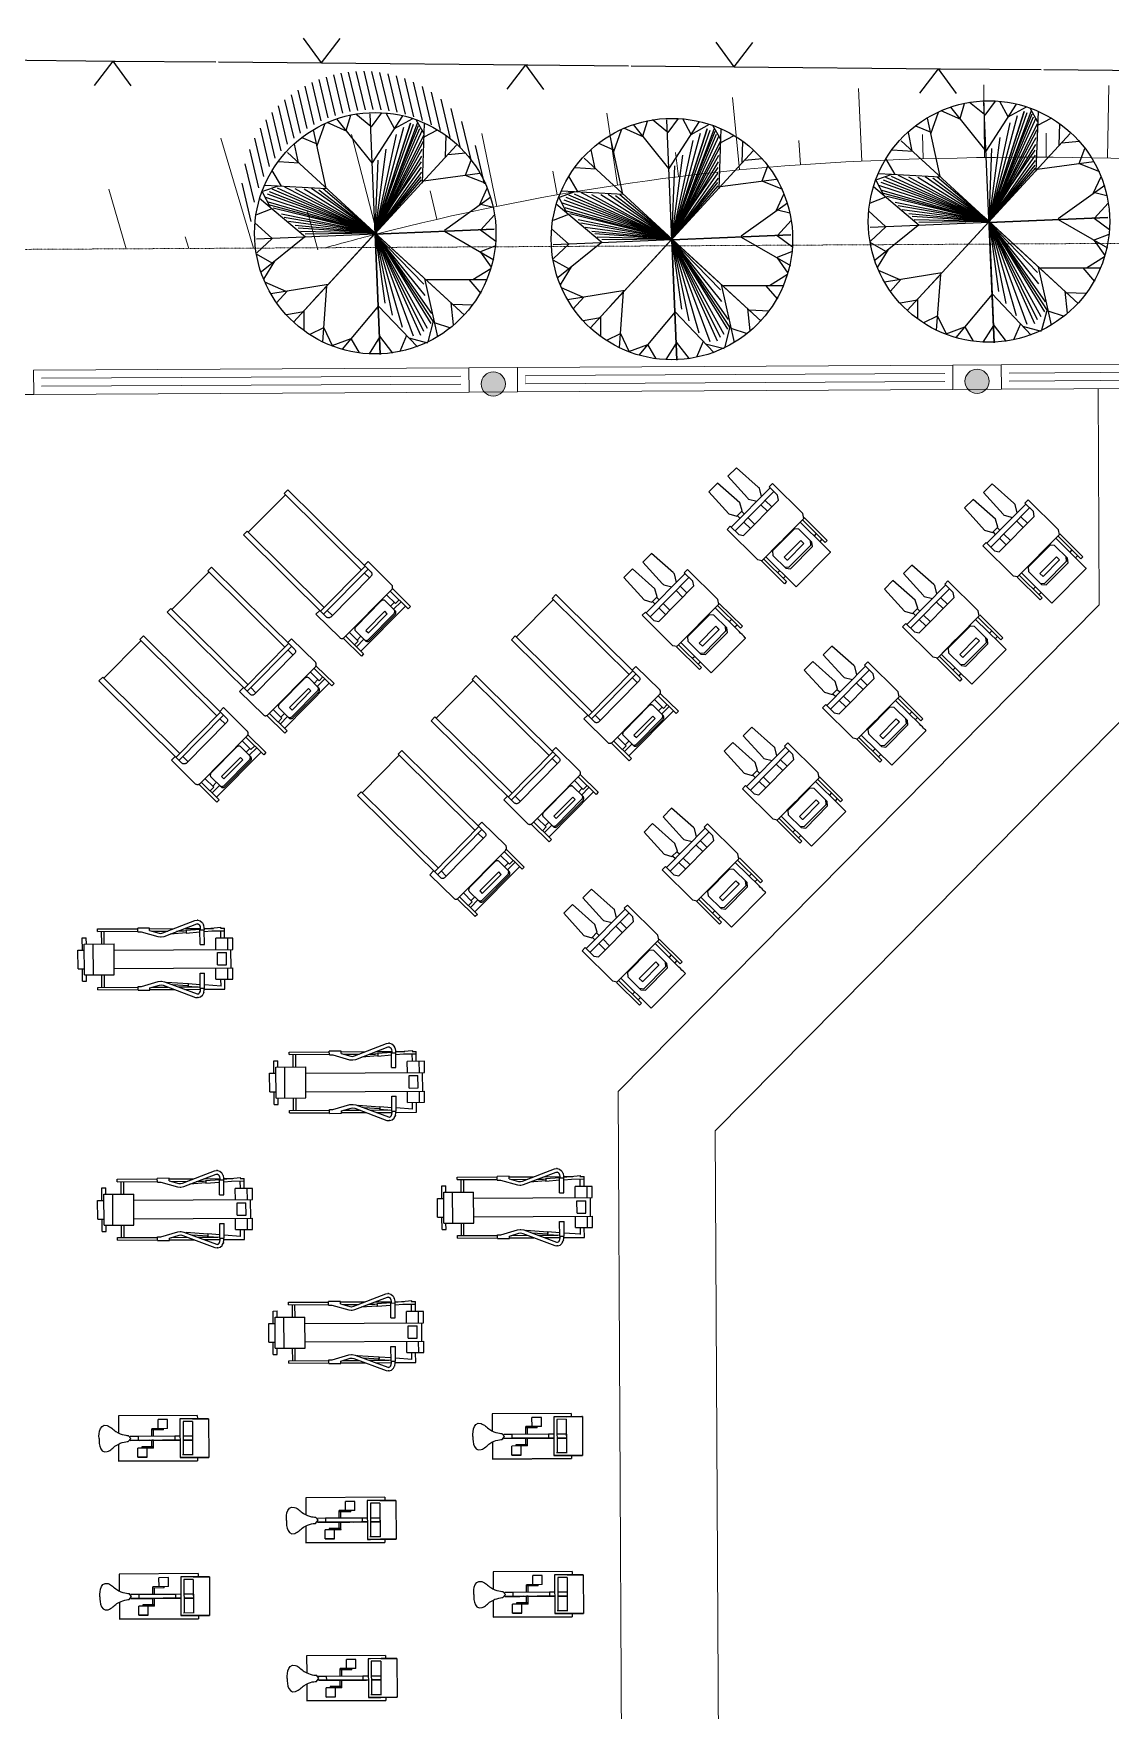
# Model space of a CAD drawing. Header units: millimetres. Extents: x 15176 to 113240, y 14038 to 107702.
# Drawn here: x 24016 to 37371, y 84063 to 104858 of the extents above; entities that cross this region are included whole.
import ezdxf

# ---------------------------------------------------------------- set-up
doc = ezdxf.new("R2010")
doc.units = ezdxf.units.MM
doc.linetypes.add('ACAD_ISO03W100', pattern=[30, 12, -18])
for name, color, linetype in [('contur floor', 175, 'Continuous'), ('furniture', 34, 'Continuous'), ('graas', 72, 'Continuous'), ('hatch', 252, 'Continuous'), ('wall', 5, 'Continuous'), ('windows', 4, 'Continuous')]:
    doc.layers.add(name, color=color, linetype=linetype)
doc.layers.add('plants', color=3, linetype='Continuous', lineweight=25)

# ---------------------------------------------------------------- blocks, each defined once
blk = doc.blocks.new('476_3')
for p, q in [((-2.443, 0), (-2.887, 0.61)), ((-2.443, 0), (-1.999, 0.61)), ((-4.942, 0), (-2.443, 0)), ((-2.443, 0), (2.554, 0)), ((-2.443, 0), (-2.443, 0)), ((2.499, 0), (2.055, -0.61)), ((2.499, 0), (4.998, 0)), ((2.499, 0), (2.943, -0.61))]:
    blk.add_line(p, q)
blk = doc.blocks.new('тренажер3')
at = {"color": 0, "linetype": 'Continuous'}
for p, q in [((-0.974, 0.26), (-0.977, 0.24)), ((-0.974, 0.26), (-0.973, 0.263)), ((-0.965, 0.278), (-0.973, 0.263)), ((-0.965, 0.278), (-0.963, 0.282)), ((-0.948, 0.295), (-0.963, 0.282)), ((-0.93, 0.3), (-0.948, 0.295)), ((-0.941, 0.264), (-0.947, 0.251)), ((-0.936, 0.268), (-0.943, 0.261)), ((-0.927, 0.273), (-0.936, 0.268)), ((-0.93, 0.3), (-0.924, 0.3)), ((-0.921, 0.271), (-0.928, 0.272)), ((-0.908, 0.298), (-0.924, 0.3)), ((-0.668, 0.176), (-0.921, 0.271)), ((-0.659, 0.203), (-0.908, 0.298)), ((-1.2, 0.159), (-1.2, 0.072)), ((-1.068, 0.159), (-1.2, 0.159)), ((-1.161, 0.159), (-1.161, 0.072)), ((-1.137, 0.236), (-1.137, 0.159)), ((-0.978, 0.236), (-1.137, 0.236)), ((-1.107, 0.213), (-1.107, 0.159)), ((-1.107, 0.212), (-0.98, 0.202)), ((-1.068, 0.159), (-1.068, 0.072)), ((-0.946, 0.226), (-0.98, 0.226)), ((-0.98, 0.226), (-0.98, 0.111)), ((-0.977, 0.24), (-0.978, 0.226)), ((-0.947, 0.251), (-0.949, 0.237)), ((-0.949, 0.237), (-0.949, 0.226)), ((-0.827, 0.236), (-0.949, 0.236)), ((-0.946, 0.226), (-0.946, 0.111)), ((-0.851, 0.211), (-0.946, 0.218)), ((-0.946, 0.2), (-0.852, 0.192)), ((-0.777, 0.217), (-0.931, 0.217)), ((-0.855, 0.207), (-0.856, 0.202)), ((-0.856, 0.202), (-0.856, 0.196)), ((-0.856, 0.196), (-0.854, 0.192)), ((-0.853, 0.211), (-0.855, 0.207)), ((-0.854, 0.206), (-0.855, 0.202)), ((-0.855, 0.202), (-0.855, 0.197)), ((-0.855, 0.197), (-0.854, 0.194)), ((-0.853, 0.209), (-0.854, 0.206)), ((-0.854, 0.194), (-0.685, 0.181)), ((-0.853, 0.209), (-0.732, 0.2)), ((-0.852, 0.192), (-0.851, 0.194)), ((-0.85, 0.209), (-0.851, 0.211)), ((-0.556, 0.236), (-0.746, 0.236)), ((-0.575, 0.217), (-0.696, 0.217)), ((-0.688, 0.183), (-0.687, 0.182)), ((-0.685, 0.181), (-0.685, 0.182)), ((-0.646, 0.172), (-0.668, 0.176)), ((-0.643, 0.199), (-0.659, 0.203)), ((-0.64, 0.172), (-0.646, 0.172)), ((-0.63, 0.201), (-0.644, 0.199)), ((-0.62, 0.174), (-0.64, 0.172)), ((-0.556, 0.222), (-0.63, 0.201)), ((-0.49, 0.212), (-0.62, 0.174)), ((-0.464, 0.241), (-0.556, 0.241)), ((-0.556, 0.241), (-0.556, 0.222)), ((-0.464, 0.212), (-0.49, 0.212)), ((-0.464, 0.241), (-0.464, 0.212)), ((-0.153, 0.236), (-0.464, 0.236)), ((-0.153, 0.217), (-0.464, 0.217)), ((-0.204, 0.217), (-0.204, 0.12)), ((-0.184, 0.217), (-0.184, 0.12)), ((-0.153, 0.236), (-0.153, 0.217)), ((-0.034, 0.169), (-0.065, 0.169)), ((-0.065, 0.169), (-0.065, 0.12)), ((-0.034, 0.169), (-0.034, 0.072)), ((-0.28, 0.072), (-1.2, 0.072)), ((-1.186, 0.072), (-1.186, -0.072)), ((-1.081, 0.048), (-1.15, 0.048)), ((-1.15, 0.048), (-1.15, -0.048)), ((-1.081, 0.048), (-1.081, -0.048)), ((-0.946, 0.111), (-0.98, 0.111)), ((-0.049, 0.12), (-0.28, 0.12)), ((-0.28, 0.12), (-0.28, -0.12)), ((-0.118, 0.12), (-0.118, -0.12)), ((-0.049, 0.12), (-0.049, -0.12)), ((0, 0.072), (-0.049, 0.072)), ((0, 0.072), (0, -0.072)), ((-0.28, -0.072), (-1.2, -0.072)), ((-1.2, -0.072), (-1.2, -0.159)), ((-1.161, -0.072), (-1.161, -0.159)), ((-1.081, -0.048), (-1.15, -0.048)), ((-1.068, -0.072), (-1.068, -0.159)), ((-0.98, -0.111), (-0.98, -0.226)), ((-0.946, -0.111), (-0.98, -0.111)), ((-0.946, -0.111), (-0.946, -0.226)), ((-0.049, -0.12), (-0.28, -0.12)), ((-0.204, -0.12), (-0.204, -0.217)), ((-0.184, -0.12), (-0.184, -0.217)), ((-0.065, -0.12), (-0.065, -0.169)), ((0, -0.072), (-0.049, -0.072)), ((-0.034, -0.072), (-0.034, -0.169)), ((-1.2, -0.159), (-1.068, -0.159)), ((-1.137, -0.159), (-1.137, -0.236)), ((-1.039, -0.217), (-1.137, -0.217)), ((-1.105, -0.236), (-1.137, -0.236)), ((-1.111, -0.236), (-1.111, -0.237)), ((-1.111, -0.237), (-1.109, -0.241)), ((-1.109, -0.241), (-0.978, -0.23)), ((-1.107, -0.159), (-1.107, -0.217)), ((-0.978, -0.236), (-1.05, -0.236)), ((-0.98, -0.212), (-1.039, -0.217)), ((-0.946, -0.226), (-0.98, -0.226)), ((-0.977, -0.24), (-0.978, -0.226)), ((-0.974, -0.26), (-0.977, -0.24)), ((-0.949, -0.228), (-0.838, -0.22)), ((-0.949, -0.237), (-0.949, -0.226)), ((-0.827, -0.236), (-0.949, -0.236)), ((-0.947, -0.251), (-0.949, -0.237)), ((-0.941, -0.264), (-0.947, -0.251)), ((-0.84, -0.201), (-0.946, -0.21)), ((-0.668, -0.176), (-0.921, -0.271)), ((-0.659, -0.203), (-0.908, -0.298)), ((-0.842, -0.202), (-0.843, -0.205)), ((-0.841, -0.203), (-0.843, -0.206)), ((-0.843, -0.205), (-0.843, -0.211)), ((-0.843, -0.206), (-0.843, -0.211)), ((-0.843, -0.211), (-0.842, -0.217)), ((-0.843, -0.211), (-0.842, -0.215)), ((-0.842, -0.215), (-0.84, -0.218)), ((-0.842, -0.217), (-0.84, -0.22)), ((-0.841, -0.203), (-0.716, -0.194)), ((-0.839, -0.203), (-0.84, -0.201)), ((-0.84, -0.218), (-0.765, -0.212)), ((-0.838, -0.22), (-0.838, -0.218)), ((-0.777, -0.217), (-0.823, -0.217)), ((-0.556, -0.236), (-0.746, -0.236)), ((-0.575, -0.217), (-0.696, -0.217)), ((-0.646, -0.172), (-0.668, -0.176)), ((-0.643, -0.199), (-0.659, -0.203)), ((-0.64, -0.172), (-0.646, -0.172)), ((-0.63, -0.201), (-0.644, -0.199)), ((-0.62, -0.174), (-0.64, -0.172)), ((-0.556, -0.222), (-0.63, -0.201)), ((-0.49, -0.212), (-0.62, -0.174)), ((-0.556, -0.222), (-0.556, -0.241)), ((-0.556, -0.241), (-0.464, -0.241)), ((-0.464, -0.212), (-0.49, -0.212)), ((-0.464, -0.212), (-0.464, -0.241)), ((-0.153, -0.217), (-0.464, -0.217)), ((-0.153, -0.236), (-0.464, -0.236)), ((-0.153, -0.217), (-0.153, -0.236)), ((-0.034, -0.169), (-0.065, -0.169)), ((-0.974, -0.26), (-0.973, -0.263)), ((-0.965, -0.278), (-0.973, -0.263)), ((-0.965, -0.278), (-0.963, -0.282)), ((-0.948, -0.295), (-0.963, -0.282)), ((-0.93, -0.3), (-0.948, -0.295)), ((-0.936, -0.268), (-0.943, -0.261)), ((-0.927, -0.273), (-0.936, -0.268)), ((-0.93, -0.3), (-0.924, -0.3)), ((-0.921, -0.271), (-0.928, -0.272)), ((-0.908, -0.298), (-0.924, -0.3))]:
    blk.add_line(p, q, dxfattribs=at)
blk = doc.blocks.new('тренажер1')
at = {"color": 0, "linetype": 'Continuous'}
for p, q in [((1.317, 0.35), (1.001, 0.35)), ((1.001, 0.35), (1.001, 0.3)), ((1.322, 0.35), (1.317, 0.35)), ((1.327, 0.348), (1.322, 0.35)), ((1.332, 0.346), (1.327, 0.348)), ((1.336, 0.343), (1.332, 0.346)), ((1.34, 0.339), (1.336, 0.343)), ((1.343, 0.335), (1.34, 0.339)), ((1.345, 0.33), (1.343, 0.335)), ((1.346, 0.325), (1.345, 0.33)), ((1.585, 0.33), (1.345, 0.33)), ((1.347, 0.32), (1.346, 0.325)), ((1.347, -0.32), (1.347, 0.32)), ((1.585, 0.33), (1.585, 0.3)), ((1.09, 0.3), (-0.015, 0.3)), ((-0.015, 0.3), (-0.015, 0.25)), ((-0.015, 0.25), (1.011, 0.25)), ((0, 0.25), (0, -0.25)), ((1.011, 0.3), (1.011, -0.3)), ((1.051, 0.3), (1.051, -0.3)), ((1.051, 0.25), (1.12, 0.25)), ((1.09, 0.3), (1.095, 0.3)), ((1.095, 0.3), (1.1, 0.298)), ((1.1, 0.298), (1.105, 0.296)), ((1.105, 0.296), (1.109, 0.293)), ((1.109, 0.293), (1.113, 0.289)), ((1.113, 0.289), (1.116, 0.285)), ((1.116, 0.285), (1.118, 0.28)), ((1.118, 0.28), (1.119, 0.275)), ((1.119, 0.275), (1.12, 0.27)), ((1.12, 0.27), (1.12, -0.27)), ((1.585, 0.3), (1.347, 0.3)), ((1.347, 0.25), (1.465, 0.25)), ((1.353, 0.18), (1.352, 0.175)), ((1.352, 0.175), (1.352, 0.17)), ((1.352, 0.17), (1.352, -0.17)), ((1.355, 0.185), (1.353, 0.18)), ((1.358, 0.189), (1.355, 0.185)), ((1.361, 0.193), (1.358, 0.189)), ((1.364, 0.196), (1.361, 0.193)), ((1.368, 0.198), (1.364, 0.196)), ((1.373, 0.2), (1.368, 0.198)), ((1.377, 0.2), (1.373, 0.2)), ((1.512, 0.2), (1.377, 0.2)), ((1.45, 0.25), (1.45, 0.2)), ((1.465, 0.3), (1.465, 0.25)), ((1.491, 0.3), (1.491, 0.2)), ((1.501, 0.2), (1.497, 0.2)), ((1.506, 0.198), (1.501, 0.2)), ((1.51, 0.196), (1.506, 0.198)), ((1.513, 0.193), (1.51, 0.196)), ((1.516, 0.2), (1.512, 0.2)), ((1.516, 0.189), (1.513, 0.193)), ((1.52, 0.198), (1.516, 0.2)), ((1.519, 0.185), (1.516, 0.189)), ((1.521, 0.18), (1.519, 0.185)), ((1.524, 0.196), (1.52, 0.198)), ((1.522, 0.175), (1.521, 0.18)), ((1.522, 0.17), (1.522, 0.175)), ((1.522, -0.17), (1.522, 0.17)), ((1.528, 0.193), (1.524, 0.196)), ((1.531, 0.189), (1.528, 0.193)), ((1.534, 0.185), (1.531, 0.189)), ((1.536, 0.18), (1.534, 0.185)), ((1.537, 0.175), (1.536, 0.18)), ((1.537, 0.17), (1.537, 0.175)), ((1.537, -0.17), (1.537, 0.17)), ((1.55, 0.3), (1.55, -0.3)), ((1.445, 0.127), (1.445, -0.127)), ((1.478, 0.127), (1.445, 0.127)), ((1.478, -0.127), (1.478, 0.127)), ((1.478, -0.127), (1.478, 0.127)), ((1.445, -0.127), (1.478, -0.127)), ((-0.015, -0.25), (-0.015, -0.3)), ((1.011, -0.25), (-0.015, -0.25)), ((1.09, -0.3), (-0.015, -0.3)), ((1.001, -0.3), (1.001, -0.35)), ((1.12, -0.25), (1.051, -0.25)), ((1.095, -0.3), (1.09, -0.3)), ((1.1, -0.298), (1.095, -0.3)), ((1.105, -0.296), (1.1, -0.298)), ((1.109, -0.293), (1.105, -0.296)), ((1.113, -0.289), (1.109, -0.293)), ((1.116, -0.285), (1.113, -0.289)), ((1.118, -0.28), (1.116, -0.285)), ((1.119, -0.275), (1.118, -0.28)), ((1.12, -0.27), (1.119, -0.275)), ((1.465, -0.25), (1.347, -0.25)), ((1.585, -0.3), (1.347, -0.3)), ((1.352, -0.17), (1.352, -0.175)), ((1.352, -0.175), (1.353, -0.18)), ((1.353, -0.18), (1.355, -0.185)), ((1.355, -0.185), (1.358, -0.189)), ((1.358, -0.189), (1.361, -0.193)), ((1.361, -0.193), (1.364, -0.196)), ((1.364, -0.196), (1.368, -0.198)), ((1.368, -0.198), (1.373, -0.2)), ((1.373, -0.2), (1.377, -0.2)), ((1.377, -0.2), (1.512, -0.2)), ((1.45, -0.2), (1.45, -0.25)), ((1.465, -0.25), (1.465, -0.3)), ((1.491, -0.2), (1.491, -0.3)), ((1.497, -0.2), (1.501, -0.2)), ((1.501, -0.2), (1.506, -0.198)), ((1.506, -0.198), (1.51, -0.196)), ((1.51, -0.196), (1.513, -0.193)), ((1.512, -0.2), (1.516, -0.2)), ((1.513, -0.193), (1.516, -0.189)), ((1.516, -0.189), (1.519, -0.185)), ((1.516, -0.2), (1.52, -0.198)), ((1.519, -0.185), (1.521, -0.18)), ((1.52, -0.198), (1.524, -0.196)), ((1.521, -0.18), (1.522, -0.175)), ((1.522, -0.175), (1.522, -0.17)), ((1.524, -0.196), (1.528, -0.193)), ((1.528, -0.193), (1.531, -0.189)), ((1.531, -0.189), (1.534, -0.185)), ((1.534, -0.185), (1.536, -0.18)), ((1.536, -0.18), (1.537, -0.175)), ((1.537, -0.175), (1.537, -0.17)), ((1.585, -0.3), (1.585, -0.33)), ((1.001, -0.35), (1.317, -0.35)), ((1.317, -0.35), (1.322, -0.35)), ((1.322, -0.35), (1.327, -0.348)), ((1.327, -0.348), (1.332, -0.346)), ((1.332, -0.346), (1.336, -0.343)), ((1.336, -0.343), (1.34, -0.339)), ((1.34, -0.339), (1.343, -0.335)), ((1.343, -0.335), (1.345, -0.33)), ((1.345, -0.33), (1.346, -0.325)), ((1.585, -0.33), (1.345, -0.33)), ((1.346, -0.325), (1.347, -0.32))]:
    blk.add_line(p, q, dxfattribs=at)
blk = doc.blocks.new('тренажер2')
at = {"color": 0, "linetype": 'Continuous'}
for p, q in [((-0.753, 0.154), (-0.979, 0.141)), ((-0.979, 0.141), (-0.979, 0.047)), ((-0.753, 0.154), (-0.748, 0.154)), ((-0.748, 0.154), (-0.741, 0.154)), ((-0.684, 0.119), (-0.741, 0.154)), ((-0.363, 0.25), (-0.694, 0.25)), ((-0.694, 0.25), (-0.694, 0.214)), ((-0.694, 0.214), (-0.601, 0.214)), ((-0.684, 0.214), (-0.684, -0.214)), ((-0.642, 0.214), (-0.642, -0.214)), ((-0.57, 0.193), (-0.601, 0.214)), ((-0.57, 0.193), (-0.57, -0.193)), ((-0.332, 0.229), (-0.363, 0.25)), ((-0.082, 0.236), (-0.333, 0.236)), ((-0.332, 0.039), (-0.332, 0.229)), ((-0.332, -0.229), (-0.332, 0.229)), ((-0.082, 0.214), (-0.332, 0.214)), ((-0.072, 0.189), (-0.332, 0.189)), ((-0.3, 0.143), (-0.326, 0.121)), ((-0.3, 0.143), (-0.158, 0.143)), ((-0.18, 0.214), (-0.18, 0.189)), ((-0.147, 0.121), (-0.174, 0.143)), ((-0.131, 0.121), (-0.158, 0.143)), ((-0.118, 0.214), (-0.118, 0.189)), ((-0.082, 0.236), (-0.082, 0.214)), ((-0.055, 0.189), (-0.072, 0.189)), ((-0.039, 0.189), (-0.055, 0.189)), ((-0.026, 0.189), (-0.039, 0.189)), ((-0.015, 0.189), (-0.026, 0.189)), ((-0.007, 0.189), (-0.015, 0.189)), ((-0.002, 0.189), (-0.007, 0.189)), ((0, 0.189), (-0.002, 0.189)), ((0, 0.189), (0, -0.189)), ((-0.979, 0.047), (-0.753, 0.035)), ((-0.753, 0.035), (-0.748, 0.035)), ((-0.748, 0.035), (-0.741, 0.035)), ((-0.741, 0.035), (-0.684, 0.069)), ((-0.684, 0.118), (-0.684, 0.118)), ((-0.684, 0.071), (-0.684, 0.071)), ((-0.684, 0.071), (-0.684, 0.071)), ((-0.57, 0.118), (-0.642, 0.118)), ((-0.642, 0.071), (-0.57, 0.071)), ((-0.57, 0.071), (-0.642, 0.071)), ((-0.328, 0.039), (-0.332, 0.039)), ((-0.326, 0.039), (-0.328, 0.039)), ((-0.326, 0.121), (-0.326, -0.121)), ((-0.193, 0.091), (-0.228, 0.091)), ((-0.228, 0.091), (-0.228, -0.091)), ((-0.194, 0.091), (-0.228, 0.091)), ((-0.228, 0.091), (-0.228, 0.091)), ((-0.193, 0.091), (-0.194, 0.091)), ((-0.193, -0.091), (-0.193, 0.091)), ((-0.147, -0.121), (-0.147, 0.121)), ((-0.131, -0.121), (-0.131, 0.121)), ((-0.768, -0.035), (-1, -0.047)), ((-1, -0.047), (-1, -0.141)), ((-0.684, -0.071), (-0.709, -0.071)), ((-0.684, -0.118), (-0.709, -0.118)), ((-0.57, -0.071), (-0.642, -0.071)), ((-0.57, -0.118), (-0.642, -0.118)), ((-0.328, -0.032), (-0.332, -0.032)), ((-0.332, -0.032), (-0.328, -0.032)), ((-0.332, -0.229), (-0.332, -0.032)), ((-0.326, -0.032), (-0.328, -0.032)), ((-0.328, -0.032), (-0.326, -0.032)), ((-0.326, -0.121), (-0.3, -0.143)), ((-0.228, -0.091), (-0.194, -0.091)), ((-0.193, -0.091), (-0.194, -0.091)), ((-0.174, -0.143), (-0.147, -0.121)), ((-0.158, -0.143), (-0.131, -0.121)), ((-1, -0.141), (-0.768, -0.154)), ((-0.601, -0.214), (-0.694, -0.214)), ((-0.694, -0.214), (-0.694, -0.25)), ((-0.694, -0.25), (-0.363, -0.25)), ((-0.694, -0.25), (-0.363, -0.25)), ((-0.601, -0.214), (-0.57, -0.193)), ((-0.363, -0.25), (-0.332, -0.229)), ((-0.082, -0.236), (-0.333, -0.236)), ((0, -0.189), (-0.332, -0.189)), ((-0.082, -0.214), (-0.332, -0.214)), ((-0.3, -0.143), (-0.158, -0.143)), ((-0.18, -0.189), (-0.18, -0.214)), ((-0.118, -0.189), (-0.118, -0.214)), ((-0.082, -0.214), (-0.082, -0.236))]:
    blk.add_line(p, q, dxfattribs=at)
blk.add_lwpolyline([(-0.768, -0.154), (-0.712, -0.124), (-0.712, -0.065), (-0.768, -0.035)], dxfattribs=at)
blk = doc.blocks.new('тренажер4')
at = {"color": 0, "linetype": 'Continuous'}
for p, q in [((-0.699, 0.175), (-0.699, 0.043)), ((-0.087, 0.175), (-0.699, 0.175)), ((-0.318, 0.145), (-0.391, 0.145)), ((-0.391, 0.075), (-0.391, 0.145)), ((-0.318, 0.075), (-0.318, 0.145)), ((-0.203, 0.15), (-0.222, 0.15)), ((-0.222, 0.15), (-0.222, -0.15)), ((-0.12, 0.15), (-0.203, 0.15)), ((-0.125, 0.13), (-0.198, 0.13)), ((-0.198, 0.13), (-0.198, -0.13)), ((-0.125, 0.15), (0, 0.15)), ((-0.125, 0.13), (-0.125, -0.13)), ((-0.005, 0.15), (-0.12, 0.15)), ((-0.087, 0.175), (-0.087, 0.15)), ((0, 0.15), (-0.005, 0.15)), ((0, 0.15), (0, -0.15)), ((-0.547, 0.015), (-0.609, 0.015)), ((-0.263, 0.015), (-0.547, 0.015)), ((-0.547, 0.015), (-0.547, -0.015)), ((-0.318, 0.075), (-0.44, 0.075)), ((-0.44, 0.065), (-0.44, 0.075)), ((-0.44, 0.015), (-0.44, 0.065)), ((-0.35, 0.065), (-0.44, 0.065)), ((-0.427, 0.015), (-0.427, 0.065)), ((-0.35, 0.065), (-0.35, 0.075)), ((-0.222, 0.015), (-0.263, 0.015)), ((-0.263, 0.015), (-0.263, -0.015)), ((-0.125, 0.015), (-0.198, 0.015)), ((-0.125, 0.015), (-0.125, -0.015)), ((-0.699, -0.043), (-0.699, -0.175)), ((-0.609, -0.015), (-0.493, -0.015)), ((-0.547, -0.015), (-0.609, -0.015)), ((-0.427, -0.075), (-0.549, -0.075)), ((-0.549, -0.145), (-0.549, -0.075)), ((-0.263, -0.015), (-0.547, -0.015)), ((-0.462, -0.015), (-0.539, -0.015)), ((-0.539, -0.015), (-0.359, -0.015)), ((-0.539, -0.015), (-0.462, -0.015)), ((-0.359, -0.015), (-0.539, -0.015)), ((-0.427, -0.065), (-0.518, -0.065)), ((-0.518, -0.065), (-0.518, -0.075)), ((-0.493, -0.015), (-0.462, -0.015)), ((-0.477, -0.145), (-0.477, -0.075)), ((-0.477, -0.145), (-0.477, -0.075)), ((-0.462, -0.015), (-0.44, -0.015)), ((-0.436, -0.015), (-0.44, -0.015)), ((-0.44, -0.065), (-0.44, -0.015)), ((-0.427, -0.015), (-0.436, -0.015)), ((-0.427, -0.015), (-0.268, -0.015)), ((-0.427, -0.065), (-0.427, -0.015)), ((-0.427, -0.075), (-0.427, -0.065)), ((-0.359, -0.015), (-0.268, -0.015)), ((-0.268, -0.015), (-0.359, -0.015)), ((-0.237, -0.015), (-0.33, -0.015)), ((-0.33, -0.015), (-0.237, -0.015)), ((-0.268, -0.015), (-0.237, -0.015)), ((-0.222, -0.015), (-0.263, -0.015)), ((-0.237, -0.015), (-0.222, -0.015)), ((-0.198, -0.015), (-0.125, -0.015)), ((-0.125, -0.015), (-0.198, -0.015)), ((-0.699, -0.175), (-0.087, -0.175)), ((-0.087, -0.175), (-0.699, -0.175)), ((-0.549, -0.145), (-0.477, -0.145)), ((-0.477, -0.145), (-0.549, -0.145)), ((-0.222, -0.15), (-0.218, -0.15)), ((-0.203, -0.15), (-0.222, -0.15)), ((-0.218, -0.15), (-0.198, -0.15)), ((-0.12, -0.13), (-0.203, -0.13)), ((-0.12, -0.15), (-0.203, -0.15)), ((-0.198, -0.15), (-0.125, -0.15)), ((-0.125, -0.15), (0, -0.15)), ((-0.005, -0.15), (-0.12, -0.15)), ((-0.087, -0.15), (-0.087, -0.175)), ((0, -0.15), (-0.005, -0.15))]:
    blk.add_line(p, q, dxfattribs=at)
for points in [[(-0.85, 0), (-0.85, 0.005), (-0.85, 0.019), (-0.848, 0.038), (-0.845, 0.059), (-0.837, 0.078), (-0.826, 0.094), (-0.809, 0.103), (-0.786, 0.101), (-0.776, 0.097), (-0.767, 0.092), (-0.759, 0.087), (-0.751, 0.08), (-0.743, 0.074), (-0.735, 0.067), (-0.727, 0.06), (-0.718, 0.054), (-0.702, 0.045), (-0.686, 0.037), (-0.671, 0.032), (-0.656, 0.028), (-0.643, 0.026), (-0.633, 0.024), (-0.627, 0.024), (-0.624, 0.024)], [(-0.624, -0.024), (-0.604, 0), (-0.624, 0.024)], [(-0.85, 0), (-0.85, -0.005), (-0.85, -0.019), (-0.848, -0.038), (-0.845, -0.059), (-0.837, -0.078), (-0.826, -0.094), (-0.809, -0.103), (-0.786, -0.101), (-0.776, -0.097), (-0.767, -0.092), (-0.759, -0.087), (-0.751, -0.08), (-0.743, -0.074), (-0.735, -0.067), (-0.727, -0.06), (-0.718, -0.054), (-0.702, -0.045), (-0.686, -0.037), (-0.671, -0.032), (-0.656, -0.028), (-0.643, -0.026), (-0.633, -0.024), (-0.627, -0.024), (-0.624, -0.024)]]:
    blk.add_lwpolyline(points, dxfattribs=at)
blk = doc.blocks.new('velo')
at = {"layer": 'furniture', "linetype": 'Continuous', "xscale": 1599.999999999993, "yscale": 1599.999999999993, "zscale": 1599.999999999993, "rotation": 179.9999999999608}
for p in [(-2318, 4853), (2318, 4853), (0, 3920), (-2318, 2893), (2318, 2893), (0, 1960), (-2318, 933), (2318, 933), (0, 0), (-2318, -1003), (2318, -1003), (0, -1960), (-2318, -2987), (2318, -2987), (0, -3920), (-2318, -4947), (2318, -4947)]:
    blk.add_blockref('тренажер4', p, dxfattribs=at)
blk = doc.blocks.new('T40C')
at = {"color": 82, "linetype": 'Continuous'}
for p, q in [((-0.1219, 0.4263), (-0.1133, 0.5002)), ((-0.0016, 0.4444), (-0.055, 0.5069)), ((-0.0016, 0.0138), (-0.0016, 0.5115)), ((-0.0016, 0.5115), (-0.0016, -0.4769)), ((-0.0016, 0.4364), (0.0585, 0.5048)), ((-0.0016, 0.2889), (0.1386, 0.4896)), ((0.1041, 0.4402), (0.0754, 0.5038)), ((-0.2, 0.2178), (-0.2513, 0.4459)), ((-0.2374, 0.3843), (-0.221, 0.4586)), ((-0.1327, 0.438), (-0.2166, 0.4607)), ((-0.0047, 0.2984), (-0.1711, 0.4799)), ((0.0979, 0.4313), (0.1806, 0.4751)), ((0.2217, 0.4068), (0.1848, 0.4759)), ((0.2091, 0.2244), (0.2252, 0.4573)), ((0.2208, 0.3933), (0.2879, 0.4166)), ((0.3508, 0.3661), (-0.3487, -0.3333)), ((0.0011, 0.0164), (-0.3443, 0.3618)), ((-0.3443, 0.3618), (0.3464, -0.329)), ((-0.3045, 0.3219), (-0.313, 0.3998)), ((-0.2369, 0.3817), (-0.2976, 0.4118)), ((0.2979, 0.3132), (0.3134, 0.399)), ((-0.3838, 0.2523), (-0.4084, 0.2975)), ((-0.3055, 0.3229), (-0.3893, 0.3231)), ((0.3008, 0.3162), (0.3801, 0.3306)), ((0.3847, 0.2335), (0.4047, 0.2984)), ((-0.4278, 0.1246), (-0.4601, 0.209)), ((-0.377, 0.2509), (-0.4492, 0.2275)), ((-0.2034, 0.2144), (-0.4335, 0.2627)), ((0.2092, 0.2254), (0.4418, 0.2362)), ((0.3861, 0.2336), (0.4597, 0.1963)), ((0.3915, 0.2339), (0.3982, 0.2342)), ((-0.2946, 0.0138), (-0.4744, 0.1635)), ((0.2937, 0.0138), (0.4738, 0.1555)), ((0.4263, 0.1181), (0.4586, 0.1989)), ((-0.4281, 0.1249), (-0.4899, 0.1006)), ((0.4291, 0.1204), (0.4873, 0.0978)), ((-0.4418, 0.0138), (-0.4967, 0.0634)), ((-0.4277, 0.0138), (-0.4952, -0.0443)), ((0.4953, 0.0138), (-0.4939, 0.0138)), ((-0.2846, 0.0167), (-0.4721, -0.1432)), ((-0.0016, 0.0138), (-0.2917, 0.0059)), ((-0.0016, 0.0138), (-0.0528, -0.0021)), ((-0.0016, 0.0138), (-0.0528, -0.0021)), ((-0.0016, 0.0138), (0.0011, 0.0164)), ((-0.0016, 0.0138), (0.4953, 0.0138)), ((0.285, 0.0138), (0.4722, -0.133)), ((0.2917, 0.0138), (0.3747, 0.0138)), ((0.4315, 0.0138), (0.491, 0.0679)), ((0.4349, 0.0169), (0.4927, -0.0276)), ((-0.4294, -0.1068), (-0.4874, -0.0863)), ((-0.4387, -0.1147), (-0.459, -0.1779)), ((0.4191, -0.0914), (0.4833, -0.0909)), ((0.4217, -0.0934), (0.4533, -0.184)), ((-0.3712, -0.2192), (-0.4529, -0.1923)), ((-0.2066, -0.1906), (-0.4335, -0.23)), ((-0.2067, -0.1914), (-0.2414, -0.4204)), ((0.2042, -0.1867), (0.2149, -0.4325)), ((0.2071, -0.1897), (0.4318, -0.2236)), ((0.3628, -0.2132), (0.4476, -0.1967)), ((-0.3712, -0.2192), (-0.3953, -0.2872)), ((-0.0016, -0.2596), (-0.1424, -0.4599)), ((-0.0016, -0.2565), (0.16, -0.4525)), ((0.3755, -0.2151), (0.3928, -0.2871)), ((-0.3126, -0.2938), (-0.3837, -0.3016)), ((-0.3124, -0.2971), (-0.3082, -0.3761)), ((0.3007, -0.2833), (0.3874, -0.2905)), ((0.3008, -0.2851), (0.3017, -0.3787)), ((-0.2322, -0.3601), (-0.2902, -0.3882)), ((-0.2315, -0.3548), (-0.2033, -0.4394)), ((-0.1046, -0.4061), (-0.1917, -0.4425)), ((-0.1086, -0.4118), (-0.0869, -0.4727)), ((-0.0016, -0.4109), (0.0515, -0.477)), ((0.1172, -0.4006), (0.0947, -0.4728)), ((0.1259, -0.4112), (0.1857, -0.4428)), ((0.2123, -0.3741), (0.1875, -0.442)), ((0.212, -0.3667), (0.2724, -0.3967)), ((-0.0016, -0.4144), (-0.047, -0.4779))]:
    blk.add_line(p, q, dxfattribs=at)
at = {"color": 31, "linetype": 'Continuous'}
for p, q in [((-0.0016, 0.0138), (0.1054, 0.4378)), ((-0.0016, 0.0138), (0.1166, 0.4328)), ((-0.0016, 0.0138), (0.2033, 0.4135)), ((0.0011, 0.0164), (0.1417, 0.4349)), ((0.0011, 0.0164), (0.1801, 0.4343)), ((0.0011, 0.0164), (0.161, 0.432)), ((-0.0016, 0.0138), (0.0852, 0.4075)), ((-0.0016, 0.0138), (0.2072, 0.3567)), ((0.0011, 0.0164), (0.3508, 0.3661)), ((-0.0016, 0.0138), (0.1989, 0.2926)), ((0.0011, 0.0164), (0.0491, 0.3369)), ((0.0011, 0.0164), (0.0175, 0.3021)), ((-0.0016, 0.0138), (0.1836, 0.2378)), ((-0.0016, 0.0138), (-0.4477, -0.1559)), ((-0.0016, 0.0138), (-0.4464, -0.1312)), ((-0.0016, 0.0138), (-0.4422, -0.1429)), ((-0.0016, 0.0138), (-0.4379, -0.1735)), ((-0.0016, 0.0138), (-0.4328, -0.1117)), ((-0.0016, 0.0138), (-0.4324, -0.1862)), ((-0.4324, -0.1862), (-0.0016, 0.0138)), ((-0.0016, 0.0138), (-0.4146, -0.0968)), ((-0.0016, 0.0138), (-0.4013, -0.1946)), ((-0.0016, 0.0138), (-0.3864, -0.0775)), ((-0.0016, 0.0138), (-0.3647, -0.0593)), ((-0.0016, 0.0138), (-0.3588, -0.1967)), ((-0.0016, 0.0138), (-0.3309, -0.0302)), ((-0.0016, 0.0138), (-0.3156, -0.0151)), ((-0.0016, 0.0138), (-0.3007, -0.0042)), ((-0.0016, 0.0138), (-0.2861, -0.1863)), ((-0.0016, 0.0138), (-0.2311, -0.181)), ((-0.0016, 0.0138), (0.0088, -0.2669)), ((-0.0016, 0.0138), (0.0243, -0.2768)), ((-0.0016, 0.0138), (0.0408, -0.3033)), ((-0.0016, 0.0138), (0.0625, -0.3241)), ((-0.0016, 0.0138), (0.0872, -0.3518)), ((-0.0016, 0.0138), (0.1104, -0.3878)), ((-0.0016, 0.0138), (0.1339, -0.4064)), ((-0.0016, 0.0138), (0.1521, -0.4202)), ((-0.0016, 0.0138), (0.1669, -0.4211)), ((-0.0016, 0.0138), (0.1801, -0.4202)), ((-0.0016, 0.0138), (0.1959, -0.4202)), ((-0.0016, 0.0138), (0.2013, -0.3955)), ((-0.0016, 0.0138), (0.2072, -0.3832)), ((-0.0016, 0.0138), (0.2062, -0.3647)), ((-0.0016, 0.0138), (0.2018, -0.3233)), ((-0.0016, 0.0138), (0.2038, -0.3052)), ((-0.0016, 0.0138), (0.2044, -0.2809)), ((-0.0016, 0.0138), (0.1983, -0.2504)), ((-0.0016, 0.0138), (0.197, -0.2334)), ((-0.0016, 0.0138), (0.2007, -0.2173)), ((-0.0016, 0.0138), (0.1959, -0.1959)), ((-0.0528, -0.0021), (-0.4551, -0.1664)), ((-0.0528, -0.0021), (-0.3463, -0.045))]:
    blk.add_line(p, q, dxfattribs=at)
at = {"color": 82, "linetype": 'Continuous'}
blk.add_circle((-0.0016, 0.0138), 0.496, dxfattribs=at)
blk = doc.blocks.new('*X27')
at = {"color": 0}
for p, q in [((7.996, 13.2812), (8.1578, 13.2812)), ((8.0712, 13.25), (8.233, 13.25)), ((8.1238, 13.2188), (8.2856, 13.2188)), ((8.165, 13.1875), (8.3268, 13.1875)), ((8.1987, 13.1562), (8.3605, 13.1562)), ((8.227, 13.125), (8.3888, 13.125)), ((8.251, 13.0938), (8.4128, 13.0938)), ((8.2713, 13.0625), (8.4331, 13.0625)), ((8.2886, 13.0312), (8.4504, 13.0312)), ((8.3031, 13), (8.4649, 13)), ((8.3151, 12.9688), (8.4769, 12.9688)), ((8.3247, 12.9375), (8.4865, 12.9375)), ((8.3322, 12.9062), (8.494, 12.9062)), ((8.3376, 12.875), (8.4994, 12.875)), ((8.341, 12.8438), (8.5028, 12.8438)), ((8.3394, 12.75), (8.5012, 12.75)), ((8.3419, 12.7812), (8.5037, 12.7812)), ((8.3424, 12.8125), (8.5043, 12.8125)), ((8.3284, 12.6875), (8.4902, 12.6875)), ((8.3349, 12.7188), (8.4967, 12.7188)), ((8.3088, 12.625), (8.4706, 12.625)), ((8.3197, 12.6562), (8.4816, 12.6562)), ((8.2795, 12.5625), (8.4414, 12.5625)), ((8.2955, 12.5938), (8.4573, 12.5938)), ((8.2384, 12.5), (8.4002, 12.5)), ((8.2606, 12.5312), (8.4225, 12.5312)), ((8.1436, 12.4062), (8.3055, 12.4062)), ((8.1811, 12.4375), (8.3429, 12.4375)), ((8.2122, 12.4688), (8.374, 12.4688)), ((8.0346, 12.3438), (8.1964, 12.3438)), ((8.097, 12.375), (8.2588, 12.375)), ((7.9265, 12.3125), (8.0883, 12.3125))]:
    blk.add_line(p, q, dxfattribs=at)
blk = doc.blocks.new('SHADOW1')
blk.add_blockref('*X27', (-7.8425, -12.8054))

msp = doc.modelspace()

# ---------------------------------------------------------------- hatches: boundary and pattern name
at = {"layer": 'graas', "linetype": 'ByBlock', "lineweight": 13}
h = msp.add_hatch(dxfattribs=at)
h.set_pattern_fill('AR-SAND', color=256, scale=10, angle=69, style=0)
h.set_pattern_definition([(37.5, (25327.6, 41406.1), (-16.0003, 489.4132), [0, -386.08, 0, -431.8, 0, -412.75]), (7.5, (25327.6, 41406.1), (449.523, 716.825), [0, -208.28, 0, -347.98, 0, -133.35]), (327.5, (25015.17, 41406.1), (790.9924, 1.4372), [0, -127, 0, -457.2, 0, -596.9]), (317.5, (25015.2, 41406.1), (763.5565, 222.929), [0, -63.5, 0, -299.72, 0, -342.9])])
edge = h.paths.add_edge_path()
edge.add_line((23715, 64280), (23593, 86684))
edge.add_line((22183, 86676), (23593, 86684))
edge.add_arc((22622, 84936), 1795, 103.3105, 159.0228)
edge.add_line((21056, 72414), (20947, 85578))
edge.add_line((21106, 63266), (21056, 72414))
edge.add_line((21106, 63266), (52716, 63438))
edge.add_line((53914, 64445), (23715, 64280))
edge.add_arc((52700, 64673), 1235, 269.9226, 349.3392)
at = {"layer": 'hatch', "linetype": 'ByBlock', "lineweight": 13}
h = msp.add_hatch(color=256, dxfattribs=at)
edge = h.paths.add_edge_path()
edge.add_arc((29717, 100513), 150, 0, 360)
h = msp.add_hatch(color=256, dxfattribs=at)
edge = h.paths.add_edge_path()
edge.add_arc((29717, 100513), 150, 0, 360)
h = msp.add_hatch(color=256, dxfattribs=at)
edge = h.paths.add_edge_path()
edge.add_arc((35717, 100546), 150, 0, 360)
h = msp.add_hatch(color=256, dxfattribs=at)
edge = h.paths.add_edge_path()
edge.add_arc((35717, 100546), 150, 0, 360)

# ---------------------------------------------------------------- linework, layer by layer
at = {"color": 7, "linetype": 'Continuous', "lineweight": 13}
for p, q in [((35811, 103320, -176710), (35799, 104220, -176710)), ((37333, 103315, -176710), (37351, 104215, -176710)), ((32771, 103167, -176710), (32683, 104063, -176710)), ((34289, 103276, -176710), (34248, 104175, -176710)), ((31260, 102980, -176710), (31126, 103870, -176710)), ((26743, 102197, -176710), (26338, 103560, -176710)), ((28278, 102373, -176710), (27959, 103607, -176710)), ((29761, 102715, -176710), (29577, 103620, -176710)), ((35050, 103304, -176710), (35041, 103604, -176710)), ((36572, 103324, -176710), (36573, 103624, -176710)), ((32014, 103083, -176710), (31977, 103381, -176710)), ((33529, 103231, -176710), (33508, 103531, -176710)), ((30509, 102857, -176710), (30457, 103153, -176710)), ((25163, 102189, -176710), (24949, 102929, -176710)), ((29017, 102554, -176710), (28936, 102909, -176710)), ((27543, 102176, -176710), (27412, 102647, -176710)), ((25941, 102193, -176710), (25895, 102338, -176710))]:
    msp.add_line(p, q, dxfattribs=at)
at = {"color": 7, "linetype": 'ACAD_ISO03W100', "lineweight": 20, "ltscale": 0.05}
msp.add_line((50508, 102327, -176710), (22008, 102171, -176710), dxfattribs=at)
at = {"color": 7, "linetype": 'Continuous', "lineweight": 13}
msp.add_lwpolyline([(41887, 102998, 0.041207), (34281, 103275, 0.051716), (28277, 102373, 0.003894), (27636, 102202, -0.084373)], format="xyb", dxfattribs=at)
at = {"layer": 'contur floor', "linetype": 'ByBlock', "lineweight": 13}
for p, q in [((37232, 97772, -176710), (37218, 100454, -176710)), ((31265, 91740, -176710), (37232, 97772, -176710)), ((32468, 91249, -176710), (38435, 97282, -176710)), ((31413, 64622, -176710), (31265, 91740, -176710)), ((32613, 64629, -176710), (32468, 91249, -176710))]:
    msp.add_line(p, q, dxfattribs=at)
at = {"layer": 'wall', "color": 0, "linetype": 'ByBlock', "lineweight": 13}
for p, q in [((24016, 100682, -176710), (29416, 100712, -176710)), ((30016, 100715, -176710), (35416, 100745, -176710)), ((36016, 100748, -176710), (41416, 100777, -176710)), ((30018, 100415, -176710), (35418, 100445, -176710)), ((41418, 100477, -176710), (36018, 100448, -176710)), ((29418, 100412, -176710), (24018, 100382, -176710))]:
    msp.add_line(p, q, dxfattribs=at)
at = {"layer": 'wall', "linetype": 'ByBlock', "lineweight": 13}
for p, q in [((24016, 100682, -176710), (24018, 100382, -176710)), ((30016, 100715, -176710), (29416, 100712, -176710)), ((29416, 100712, -176710), (29418, 100412, -176710)), ((30016, 100715, -176710), (30018, 100415, -176710)), ((36016, 100748, -176710), (35416, 100745, -176710)), ((35416, 100745, -176710), (35418, 100445, -176710)), ((36016, 100748, -176710), (36018, 100448, -176710)), ((36018, 100448, -176710), (35418, 100445, -176710)), ((24018, 100382, -176710), (23818, 100381, -176710)), ((30018, 100415, -176710), (29418, 100412, -176710))]:
    msp.add_line(p, q, dxfattribs=at)
at = {"layer": 'wall', "color": 0, "linetype": 'ByBlock', "lineweight": 13, "const_width": 0.1, "elevation": -176710}
for points in [[(36017, 100648), (36117, 100648), (36117, 100548), (36017, 100548)], [(24017, 100582), (24117, 100583), (24117, 100483), (24017, 100482)], [(29417, 100512), (29317, 100511), (29317, 100611), (29417, 100612)], [(30017, 100615), (30117, 100616), (30117, 100516), (30017, 100515)], [(35417, 100545), (35317, 100544), (35317, 100644), (35417, 100645)]]:
    msp.add_lwpolyline(points, dxfattribs=at)
at = {"layer": 'wall', "linetype": 'ByBlock', "lineweight": 13}
for centre in [(29717, 100513, -176710), (29717, 100513, -176710), (35717, 100546, -176710), (35717, 100546, -176710)]:
    msp.add_circle(centre, 150, dxfattribs=at)
at = {"layer": 'windows', "linetype": 'ByBlock', "lineweight": 13}
for p, q in [((41316, 100677, -176710), (36117, 100648, -176710)), ((29317, 100611, -176710), (24117, 100583, -176710)), ((29317, 100511, -176710), (24117, 100483, -176710)), ((35317, 100644, -176710), (30117, 100616, -176710)), ((35317, 100544, -176710), (30117, 100516, -176710)), ((41317, 100577, -176710), (36117, 100548, -176710))]:
    msp.add_line(p, q, dxfattribs=at)

# ---------------------------------------------------------------- block references
at = {"color": 7, "lineweight": 13, "xscale": 511.7477087928032, "yscale": 499.9999999992524, "zscale": 511.7477087928032, "rotation": 359.4684000000099}
for p in [(23721, 104529, -176710), (28838, 104482, -176710), (33955, 104434, -176710), (39072, 104387, -176710)]:
    msp.add_blockref('476_3', p, dxfattribs=at)
at = {"layer": 'furniture', "linetype": 'Continuous'}
for name, p, xscale, yscale, zscale, rotation in [('тренажер2', (33687, 98212, -176710), 1599.999999999996, 1599.999999999996, 1599.999999999996, 315.3124382644663), ('тренажер2', (36858, 98010, -176710), 1599.999999999996, 1599.999999999996, 1599.999999999996, 315.3124382644663), ('тренажер1', (26909, 98906, -176710), 1310.187504057751, 1310.187504057751, 1310.187504057751, 315.3124382644663), ('тренажер2', (32634, 97147, -176710), 1599.999999999996, 1599.999999999996, 1599.999999999996, 315.3124382644663), ('тренажер2', (35864, 97005, -176710), 1599.999999999996, 1599.999999999996, 1599.999999999996, 315.3124382644663), ('тренажер1', (25962, 97949, -176710), 1310.187504057751, 1310.187504057751, 1310.187504057751, 315.3124382644663), ('тренажер1', (30232, 97607, -176710), 1310.187504057751, 1310.187504057751, 1310.187504057751, 315.3124382644663), ('тренажер1', (25118, 97095, -176710), 1310.187504057751, 1310.187504057751, 1310.187504057751, 315.3124382644663), ('тренажер2', (34871, 96000, -176710), 1599.999999999996, 1599.999999999996, 1599.999999999996, 315.3124382644663), ('тренажер1', (29239, 96602, -176710), 1310.187504057751, 1310.187504057751, 1310.187504057751, 315.3124382644663), ('тренажер2', (33877, 94996, -176710), 1599.999999999996, 1599.999999999996, 1599.999999999996, 315.3124382644663), ('тренажер1', (28322, 95675, -176710), 1310.187504057751, 1310.187504057751, 1310.187504057751, 315.3124382644663), ('тренажер2', (32883, 93991, -176710), 1599.999999999996, 1599.999999999996, 1599.999999999996, 315.3124382644663), ('тренажер2', (31889, 92986, -176710), 1599.999999999996, 1599.999999999996, 1599.999999999996, 315.3124382644663), ('тренажер3', (24568, 93375, -176710), 1599.999999999996, 1599.999999999996, 1599.999999999996, 180.3124382644654), ('тренажер3', (26944, 91849, -18975), 1599.999999999996, 1599.999999999996, 1599.999999999996, 180.3124382644654), ('тренажер3', (24811, 90272, -18975), 1599.999999999996, 1599.999999999996, 1599.999999999996, 180.3124382644654), ('тренажер3', (29026, 90297, -18975), 1599.999999999996, 1599.999999999996, 1599.999999999996, 180.3124382644654), ('тренажер3', (26934, 88746, -18975), 1599.999999999996, 1599.999999999996, 1599.999999999996, 180.3124382644654)]:
    msp.add_blockref(name, p, dxfattribs=dict(at, xscale=xscale, yscale=yscale, zscale=zscale, rotation=rotation))
at = {"layer": 'furniture', "linetype": 'ByBlock', "lineweight": 13, "rotation": 180.3124382645055}
msp.add_blockref('velo', (28533, 82507, -176710), dxfattribs=at)
at = {"layer": 'plants'}
for name, p, xscale, yscale, zscale, rotation in [('SHADOW1', (28220, 102406, -176710), 3017.934968268326, 3017.934968268326, 3017.934968268326, 103.3444740000001), ('T40C', (35831, 102551, -176710), 3017.934968268316, 3017.934968268316, 3017.934968268316, 227.4000000000004), ('T40C', (28220, 102406, -176710), 3017.934968268316, 3017.934968268316, 3017.934968268316, 227.4000000000004), ('T40C', (31899, 102334, -176710), 3017.934968268316, 3017.934968268316, 3017.934968268316, 227.4000000000004), ('T40C', (21945, 84913, -541), 3017.934968268316, 3017.934968268316, 3017.934968268316, 227.4000000000004)]:
    msp.add_blockref(name, p, dxfattribs=dict(at, xscale=xscale, yscale=yscale, zscale=zscale, rotation=rotation))

doc.saveas('drawing.dxf')
